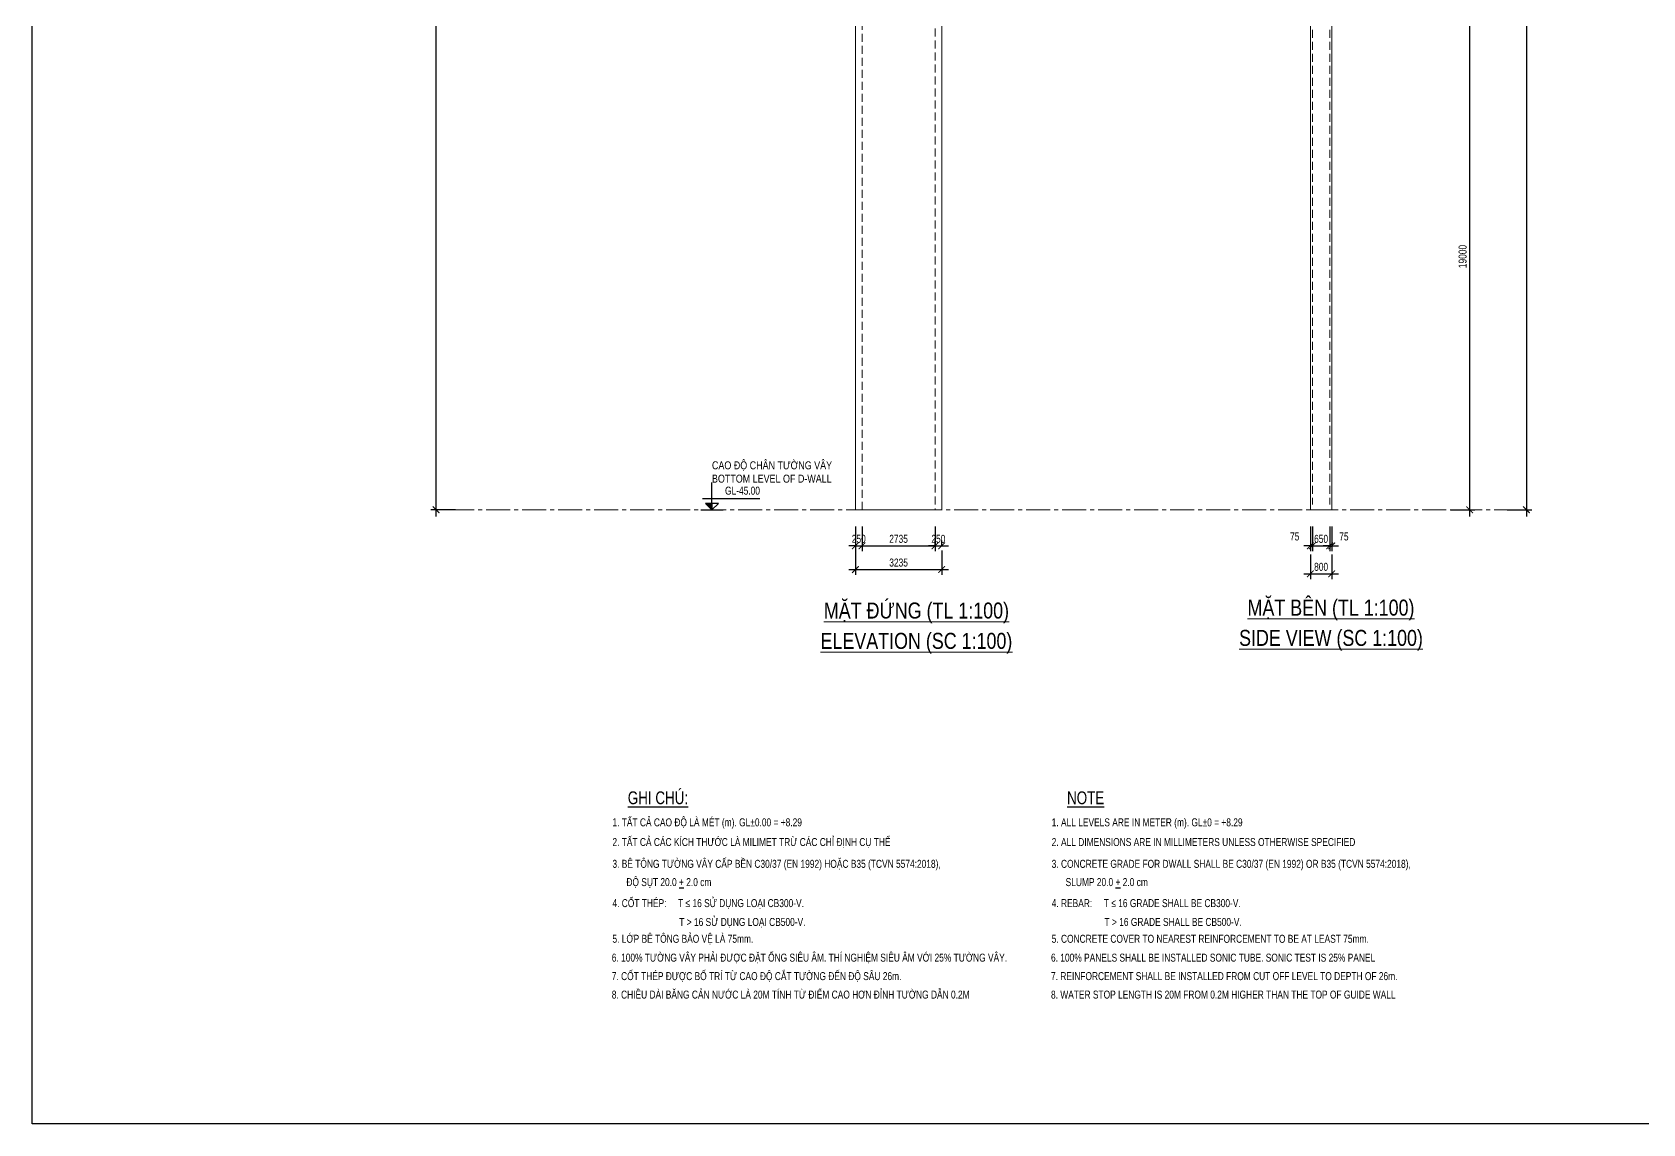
# Model space of a CAD drawing. Header units: millimetres. Extents: x 2746337 to 7547699, y -363432 to 15720.
# Drawn here: x 3053834 to 3114228, y -165266 to -124330 of the extents above; entities that cross this region are included whole.
import ezdxf
from ezdxf.enums import TextEntityAlignment as Align

# ---------------------------------------------------------------- set-up
doc = ezdxf.new("R2010")
doc.units = ezdxf.units.MM
doc.header["$LTSCALE"] = 1200
doc.header["$PDMODE"] = 3
doc.linetypes.add('CENTER2', pattern=[1.125, 0.75, -0.125, 0.125, -0.125])
doc.linetypes.add('HIDDEN', pattern=[0.375, 0.25, -0.125])
for name, color, linetype, lineweight in [('BOUND', 3, 'Continuous', 20), ('ENOTE', 2, 'Continuous', 15), ('Grid line', 160, 'CENTER2', 5), ('HIDE', 8, 'HIDDEN', 13), ('K-THUOC', 1, 'Continuous', 18), ('TEXTVN', 2, 'Continuous', 20)]:
    doc.layers.add(name, color=color, linetype=linetype, lineweight=lineweight)
for name, color, linetype in [('CDC.02.DIM', 1, 'Continuous'), ('CDC.06.TEXT', 2, 'Continuous'), ('CDC.10.HATCH', 251, 'Continuous'), ('CDC.11.NOTE', 8, 'Continuous')]:
    doc.layers.add(name, color=color, linetype=linetype)
doc.styles.add('DB_Arial', font='arial.ttf', dxfattribs={"width": 0.8})
doc.styles.add('SMTEXT', font='arial.ttf', dxfattribs={"width": 0.75})
doc.dimstyles.new('BSV1-100', dxfattribs={"dimtxt": 300, "dimasz": 250, "dimexe": 200, "dimexo": 0, "dimgap": 108, "dimtad": 1, "dimdec": 0, "dimdsep": 46, "dimtxsty": 'SMTEXT', "dimblk": 'ARCHTICK', "dimcen": 100, "dimdle": 250, "dimclrd": 256, "dimclre": 256, "dimclrt": 1, "dimadec": 0, "dimazin": 0, "dimtfac": 1, "dimtdec": 0, "dimtix": 1, "dimtmove": 2, "dimatfit": 3, "dimfxl": 720, "dimfxlon": 1, "dimtolj": 1, "dimtzin": 0, "dimarcsym": 0})

# ---------------------------------------------------------------- blocks, each defined once
blk = doc.blocks.new('_ArchTick')
at = {"color": 0, "linetype": 'ByBlock', "const_width": 0.15}
blk.add_lwpolyline([(-0.5, -0.5), (0.5, 0.5)], dxfattribs=at)
blk = doc.blocks.new('*D1674')
at = {"layer": 'Defpoints', "color": 0, "transparency": 16777216}
for p in [(3101766, -143142), (3102566, -143142), (3102566, -144642)]:
    blk.add_point(p, dxfattribs=at)
at = {"layer": 'K-THUOC', "lineweight": -2, "transparency": 16777216}
for p, q in [((3101766, -143922), (3101766, -144842)), ((3102566, -143922), (3102566, -144842)), ((3101516, -144642), (3102816, -144642))]:
    blk.add_line(p, q, dxfattribs=at)
at = {"layer": 'K-THUOC', "lineweight": -2, "transparency": 16777216, "xscale": 250, "yscale": 250, "zscale": 250, "rotation": 180}
blk.add_blockref('_ArchTick', (3101766, -144642), dxfattribs=at)
at = {"layer": 'K-THUOC', "lineweight": -2, "transparency": 16777216, "xscale": 250, "yscale": 250, "zscale": 250}
blk.add_blockref('_ArchTick', (3102566, -144642), dxfattribs=at)
at = {"layer": 'K-THUOC', "color": 1, "transparency": 16777216, "insert": (3102166, -144381), "char_height": 300, "attachment_point": 5, "style": 'SMTEXT'}
blk.add_mtext('\\A1;800', dxfattribs=at)
blk = doc.blocks.new('*D1675')
at = {"layer": 'Defpoints', "color": 0, "transparency": 16777216}
for p in [(3101766, -142842), (3101841, -142842), (3101841, -143592)]:
    blk.add_point(p, dxfattribs=at)
at = {"layer": 'K-THUOC', "lineweight": -2, "transparency": 16777216}
for p, q in [((3101766, -142872), (3101766, -143792)), ((3101841, -142872), (3101841, -143792)), ((3101766, -143592), (3101516, -143592)), ((3101766, -143592), (3101841, -143592)), ((3101841, -143592), (3102091, -143592))]:
    blk.add_line(p, q, dxfattribs=at)
at = {"layer": 'K-THUOC', "lineweight": -2, "transparency": 16777216, "xscale": 250, "yscale": 250, "zscale": 250}
blk.add_blockref('_ArchTick', (3101766, -143592), dxfattribs=at)
at = {"layer": 'K-THUOC', "lineweight": -2, "transparency": 16777216, "xscale": 250, "yscale": 250, "zscale": 250, "rotation": 180}
blk.add_blockref('_ArchTick', (3101841, -143592), dxfattribs=at)
at = {"layer": 'K-THUOC', "color": 1, "transparency": 16777216, "insert": (3101175, -143242), "char_height": 300, "attachment_point": 5, "style": 'SMTEXT'}
blk.add_mtext('\\A1;75', dxfattribs=at)
blk = doc.blocks.new('*D1676')
at = {"layer": 'Defpoints', "color": 0, "transparency": 16777216}
for p in [(3101841, -142842), (3102491, -142842), (3102491, -143592)]:
    blk.add_point(p, dxfattribs=at)
at = {"layer": 'K-THUOC', "lineweight": -2, "transparency": 16777216}
for p, q in [((3101841, -142872), (3101841, -143792)), ((3102491, -142872), (3102491, -143792)), ((3101841, -143592), (3101591, -143592)), ((3101841, -143592), (3102491, -143592)), ((3102491, -143592), (3102741, -143592))]:
    blk.add_line(p, q, dxfattribs=at)
at = {"layer": 'K-THUOC', "lineweight": -2, "transparency": 16777216, "xscale": 250, "yscale": 250, "zscale": 250}
blk.add_blockref('_ArchTick', (3101841, -143592), dxfattribs=at)
at = {"layer": 'K-THUOC', "lineweight": -2, "transparency": 16777216, "xscale": 250, "yscale": 250, "zscale": 250, "rotation": 180}
blk.add_blockref('_ArchTick', (3102491, -143592), dxfattribs=at)
at = {"layer": 'K-THUOC', "color": 1, "transparency": 16777216, "insert": (3102166, -143331), "char_height": 300, "attachment_point": 5, "style": 'SMTEXT'}
blk.add_mtext('\\A1;650', dxfattribs=at)
blk = doc.blocks.new('*D1677')
at = {"layer": 'Defpoints', "color": 0, "transparency": 16777216}
for p in [(3102491, -142842), (3102566, -142842), (3102566, -143592)]:
    blk.add_point(p, dxfattribs=at)
at = {"layer": 'K-THUOC', "lineweight": -2, "transparency": 16777216}
for p, q in [((3102491, -142872), (3102491, -143792)), ((3102566, -142872), (3102566, -143792)), ((3102491, -143592), (3102241, -143592)), ((3102491, -143592), (3102566, -143592)), ((3102566, -143592), (3102816, -143592))]:
    blk.add_line(p, q, dxfattribs=at)
at = {"layer": 'K-THUOC', "lineweight": -2, "transparency": 16777216, "xscale": 250, "yscale": 250, "zscale": 250}
blk.add_blockref('_ArchTick', (3102491, -143592), dxfattribs=at)
at = {"layer": 'K-THUOC', "lineweight": -2, "transparency": 16777216, "xscale": 250, "yscale": 250, "zscale": 250, "rotation": 180}
blk.add_blockref('_ArchTick', (3102566, -143592), dxfattribs=at)
at = {"layer": 'K-THUOC', "color": 1, "transparency": 16777216, "insert": (3103021, -143242), "char_height": 300, "attachment_point": 5, "style": 'SMTEXT'}
blk.add_mtext('\\A1;75', dxfattribs=at)
blk = doc.blocks.new('*D1678')
at = {"layer": 'Defpoints', "color": 0, "transparency": 16777216}
for p in [(3068981, -97242), (3070503, -97242), (3073623, -142242)]:
    blk.add_point(p, dxfattribs=at)
at = {"layer": 'K-THUOC', "lineweight": -2, "transparency": 16777216}
for p, q in [((3068981, -142492), (3068981, -96992)), ((3069701, -97242), (3068781, -97242)), ((3069701, -142242), (3068781, -142242))]:
    blk.add_line(p, q, dxfattribs=at)
at = {"layer": 'K-THUOC', "lineweight": -2, "transparency": 16777216, "xscale": 250, "yscale": 250, "zscale": 250}
for p, rotation in [((3068981, -97242), 90), ((3068981, -142242), 270)]:
    blk.add_blockref('_ArchTick', p, dxfattribs=dict(at, rotation=rotation))
at = {"layer": 'K-THUOC', "color": 1, "transparency": 16777216, "insert": (3068720, -119742), "char_height": 300, "attachment_point": 5, "rotation": 90, "style": 'SMTEXT'}
blk.add_mtext('\\A1;45000', dxfattribs=at)
blk = doc.blocks.new('tag_cd')
at = {"layer": 'CDC.10.HATCH'}
blk.add_hatch(color=256, dxfattribs=at).paths.add_polyline_path([(180, 240), (420, 0), (420, 240)])
at = {"layer": 'CDC.02.DIM'}
for points in [[(420, 240), (420, 0), (660, 240), (180, 240), (420, 0), (420, 1020)], [(0, 0), (840, 0)], [(60, 420), (2220, 420)]]:
    blk.add_lwpolyline(points, dxfattribs=at)
at = {"layer": 'CDC.06.TEXT', "ltscale": 0.5, "style": 'SMTEXT', "width": 0.75}
blk.add_attdef('CD', text='', height=300, dxfattribs=at).set_placement((2220, 570), align=Align.RIGHT)
blk = doc.blocks.new('*D1713')
at = {"layer": 'Defpoints', "color": 0, "transparency": 16777216}
for p in [(3097019, -123242), (3098591, -142242), (3107734, -142242)]:
    blk.add_point(p, dxfattribs=at)
at = {"layer": 'K-THUOC', "lineweight": -2, "transparency": 16777216}
for p, q in [((3107734, -122992), (3107734, -142492)), ((3107014, -123242), (3107934, -123242)), ((3107014, -142242), (3107934, -142242))]:
    blk.add_line(p, q, dxfattribs=at)
at = {"layer": 'K-THUOC', "lineweight": -2, "transparency": 16777216, "xscale": 250, "yscale": 250, "zscale": 250}
for p, rotation in [((3107734, -123242), 90), ((3107734, -142242), 270)]:
    blk.add_blockref('_ArchTick', p, dxfattribs=dict(at, rotation=rotation))
at = {"layer": 'K-THUOC', "color": 1, "transparency": 16777216, "insert": (3107473, -132742), "char_height": 300, "attachment_point": 5, "rotation": 90, "style": 'SMTEXT'}
blk.add_mtext('\\A1;19000', dxfattribs=at)
blk = doc.blocks.new('*D1715')
at = {"layer": 'Defpoints', "color": 0, "transparency": 16777216}
for p in [(3101766, -97242), (3101766, -142242), (3109867, -142242)]:
    blk.add_point(p, dxfattribs=at)
at = {"layer": 'K-THUOC', "lineweight": -2, "transparency": 16777216}
for p, q in [((3109867, -96992), (3109867, -142492)), ((3109147, -97242), (3110067, -97242)), ((3109147, -142242), (3110067, -142242))]:
    blk.add_line(p, q, dxfattribs=at)
at = {"layer": 'K-THUOC', "lineweight": -2, "transparency": 16777216, "xscale": 250, "yscale": 250, "zscale": 250}
for p, rotation in [((3109867, -97242), 90), ((3109867, -142242), 270)]:
    blk.add_blockref('_ArchTick', p, dxfattribs=dict(at, rotation=rotation))
at = {"layer": 'K-THUOC', "color": 1, "transparency": 16777216, "insert": (3109605, -119742), "char_height": 300, "attachment_point": 5, "rotation": 90, "style": 'SMTEXT'}
blk.add_mtext('\\A1;45000', dxfattribs=at)
blk = doc.blocks.new('*D1726')
at = {"layer": 'Defpoints', "color": 0, "transparency": 16777216}
for p in [(3084704, -142842), (3084954, -142842), (3084954, -143592)]:
    blk.add_point(p, dxfattribs=at)
at = {"layer": 'K-THUOC', "lineweight": -2, "transparency": 16777216}
for p, q in [((3084704, -142872), (3084704, -143792)), ((3084954, -142872), (3084954, -143792)), ((3084704, -143592), (3084454, -143592)), ((3084704, -143592), (3084954, -143592)), ((3084954, -143592), (3085204, -143592))]:
    blk.add_line(p, q, dxfattribs=at)
at = {"layer": 'K-THUOC', "lineweight": -2, "transparency": 16777216, "xscale": 250, "yscale": 250, "zscale": 250}
blk.add_blockref('_ArchTick', (3084704, -143592), dxfattribs=at)
at = {"layer": 'K-THUOC', "lineweight": -2, "transparency": 16777216, "xscale": 250, "yscale": 250, "zscale": 250, "rotation": 180}
blk.add_blockref('_ArchTick', (3084954, -143592), dxfattribs=at)
at = {"layer": 'K-THUOC', "color": 1, "transparency": 16777216, "insert": (3084829, -143331), "char_height": 300, "attachment_point": 5, "style": 'SMTEXT'}
blk.add_mtext('\\A1;250', dxfattribs=at)
blk = doc.blocks.new('*D1727')
at = {"layer": 'Defpoints', "color": 0, "transparency": 16777216}
for p in [(3087688, -142242), (3084954, -142842), (3087688, -143592)]:
    blk.add_point(p, dxfattribs=at)
at = {"layer": 'K-THUOC', "lineweight": -2, "transparency": 16777216}
for p, q in [((3084954, -142872), (3084954, -143792)), ((3087688, -142872), (3087688, -143792)), ((3084704, -143592), (3087938, -143592))]:
    blk.add_line(p, q, dxfattribs=at)
at = {"layer": 'K-THUOC', "lineweight": -2, "transparency": 16777216, "xscale": 250, "yscale": 250, "zscale": 250, "rotation": 180}
blk.add_blockref('_ArchTick', (3084954, -143592), dxfattribs=at)
at = {"layer": 'K-THUOC', "lineweight": -2, "transparency": 16777216, "xscale": 250, "yscale": 250, "zscale": 250}
blk.add_blockref('_ArchTick', (3087688, -143592), dxfattribs=at)
at = {"layer": 'K-THUOC', "color": 1, "transparency": 16777216, "insert": (3086321, -143331), "char_height": 300, "attachment_point": 5, "style": 'SMTEXT'}
blk.add_mtext('\\A1;2735', dxfattribs=at)
blk = doc.blocks.new('*D1728')
at = {"layer": 'Defpoints', "color": 0, "transparency": 16777216}
for p in [(3087688, -143592), (3087938, -143592), (3087938, -143592)]:
    blk.add_point(p, dxfattribs=at)
at = {"layer": 'K-THUOC', "lineweight": -2, "transparency": 16777216}
for p, q in [((3087688, -143592), (3087438, -143592)), ((3087688, -143592), (3087688, -143392)), ((3087688, -143592), (3087938, -143592)), ((3087938, -143592), (3087938, -143392)), ((3087938, -143592), (3088188, -143592))]:
    blk.add_line(p, q, dxfattribs=at)
at = {"layer": 'K-THUOC', "lineweight": -2, "transparency": 16777216, "xscale": 250, "yscale": 250, "zscale": 250}
blk.add_blockref('_ArchTick', (3087688, -143592), dxfattribs=at)
at = {"layer": 'K-THUOC', "lineweight": -2, "transparency": 16777216, "xscale": 250, "yscale": 250, "zscale": 250, "rotation": 180}
blk.add_blockref('_ArchTick', (3087938, -143592), dxfattribs=at)
at = {"layer": 'K-THUOC', "color": 1, "transparency": 16777216, "insert": (3087813, -143331), "char_height": 300, "attachment_point": 5, "style": 'SMTEXT'}
blk.add_mtext('\\A1;250', dxfattribs=at)
blk = doc.blocks.new('*D1729')
at = {"layer": 'Defpoints', "color": 0, "transparency": 16777216}
for p in [(3084704, -142242), (3087939, -142242), (3087939, -144482)]:
    blk.add_point(p, dxfattribs=at)
at = {"layer": 'K-THUOC', "lineweight": -2, "transparency": 16777216}
for p, q in [((3084704, -143762), (3084704, -144682)), ((3087939, -143762), (3087939, -144682)), ((3084454, -144482), (3088189, -144482))]:
    blk.add_line(p, q, dxfattribs=at)
at = {"layer": 'K-THUOC', "lineweight": -2, "transparency": 16777216, "xscale": 250, "yscale": 250, "zscale": 250, "rotation": 180}
blk.add_blockref('_ArchTick', (3084704, -144482), dxfattribs=at)
at = {"layer": 'K-THUOC', "lineweight": -2, "transparency": 16777216, "xscale": 250, "yscale": 250, "zscale": 250}
blk.add_blockref('_ArchTick', (3087939, -144482), dxfattribs=at)
at = {"layer": 'K-THUOC', "color": 1, "transparency": 16777216, "insert": (3086322, -144221), "char_height": 300, "attachment_point": 5, "style": 'SMTEXT'}
blk.add_mtext('\\A1;3235', dxfattribs=at)
blk = doc.blocks.new('A$C7e6bd379')
at = {"layer": 'CDC.06.TEXT', "linetype": 'Continuous', "style": 'SMTEXT', "width": 0.75}
for s, p in [('%%UGHI CHÚ:', (0, 480)), ('%%UNOTE', (16471, 480))]:
    blk.add_text(s, height=480, dxfattribs=at).set_placement(p, align=Align.TOP_LEFT)
at = {"layer": 'CDC.06.TEXT', "style": 'SMTEXT', "width": 0.75}
for s, p in [('1. TẤT CẢ CAO ĐỘ LÀ MÉT (m). GL%%P0.00 = +8.29 ', (-576, -831)), ('1. ALL LEVELS ARE IN METER (m). GL%%P0 = +8.29 ', (15895, -831)), ('2. TẤT CẢ CÁC KÍCH THƯỚC LÀ MILIMET TRỪ CÁC CHỈ ĐỊNH CỤ THỂ', (-576, -1570)), ('2. ALL DIMENSIONS ARE IN MILLIMETERS UNLESS OTHERWISE SPECIFIED', (15895, -1570)), ('3. BÊ TÔNG TƯỜNG VÂY CẤP BỀN C30/37 (EN 1992) HOẶC B35 (TCVN 5574:2018),', (-576, -2387)), ('3. CONCRETE GRADE FOR DWALL SHALL BE C30/37 (EN 1992) OR B35 (TCVN 5574:2018),', (15895, -2387)), ('ĐỘ SỤT 20.0 %%U+%%U 2.0 cm', (-53, -3072)), ('SLUMP 20.0 %%U+%%U 2.0 cm', (16418, -3072)), ('4. CỐT THÉP:     T ≤ 16 SỬ DỤNG LOẠI CB300-V.', (-576, -3860)), ('4. REBAR:     T ≤ 16 GRADE SHALL BE CB300-V.', (15895, -3860)), ('                             T > 16 SỬ DỤNG LOẠI CB500-V.', (-601, -4567)), ('5. LỚP BÊ TÔNG BẢO VỆ LÀ 75mm.', (-576, -5198)), ('                       T > 16 GRADE SHALL BE CB500-V.', (15869, -4567)), ('5. CONCRETE COVER TO NEAREST REINFORCEMENT TO BE AT LEAST 75mm.', (15895, -5198)), ('6. 100%%% TƯỜNG VÂY PHẢI ĐƯỢC ĐẶT ỐNG SIÊU ÂM. THÍ NGHIỆM SIÊU ÂM VỚI 25%%% TƯỜNG VÂY.', (-601, -5905)), ('6. 100%%% PANELS SHALL BE INSTALLED SONIC TUBE. SONIC TEST IS 25%%% PANEL ', (15869, -5905)), ('7. CỐT THÉP ĐƯỢC BỐ TRÍ TỪ CAO ĐỘ CẮT TƯỜNG ĐẾN ĐỘ SÂU 26m. ', (-601, -6598)), ('7. REINFORCEMENT SHALL BE INSTALLED FROM CUT OFF LEVEL TO DEPTH OF 26m. ', (15869, -6598)), ('8. CHIỀU DÀI BĂNG CẢN NƯỚC LÀ 20M TÍNH TỪ ĐIỂM CAO HƠN ĐỈNH TƯỜNG DẪN 0.2M', (-601, -7291)), ('8. WATER STOP LENGTH IS 20M FROM 0.2M HIGHER THAN THE TOP OF GUIDE WALL', (15869, -7291))]:
    blk.add_text(s, height=300, dxfattribs=at).set_placement(p)

msp = doc.modelspace()

# ---------------------------------------------------------------- linework, layer by layer
msp.add_lwpolyline([(3053834.1, -88114), (3147351.4, -88114), (3147351.4, -165266.4), (3053834.1, -165266.4)], close=True)
at = {"layer": 'BOUND'}
msp.add_line((3084704.2, -96832.4), (3084704.2, -142242.4), dxfattribs=at)
for points in [[(3084704.2, -142242.4), (3087938.2, -142242.4), (3087938.2, -97742.4), (3084704.2, -97742.4)], [(3101765.9, -142242.4), (3102565.9, -142242.4), (3102565.9, -97742.4), (3101765.9, -97742.4)]]:
    msp.add_lwpolyline(points, close=True, dxfattribs=at)
at = {"layer": 'BOUND', "lineweight": 20}
msp.add_lwpolyline([(3102565.9, -101592.4), (3102565.9, -97742.4), (3101765.9, -97742.4), (3101765.9, -142242.4), (3102565.9, -142242.4), (3102565.9, -116792.4)], dxfattribs=at)
at = {"layer": 'Grid line'}
msp.add_line((3069505.1, -142242.4), (3109461.6, -142242.4), dxfattribs=at)
at = {"layer": 'HIDE'}
for p, q in [((3084954.2, -142242.4), (3084954.2, -96742.4)), ((3087688.2, -96742.4), (3087688.2, -142242.4)), ((3101840.9, -97692.4), (3101840.9, -142042.4)), ((3102490.9, -97692.4), (3102490.9, -142042.4))]:
    msp.add_line(p, q, dxfattribs=at)

# ---------------------------------------------------------------- block references
at = {"layer": 'CDC.11.NOTE'}
msp.add_blockref('A$C7e6bd379', (3076167.6, -153280.3), dxfattribs=at)
at = {"layer": 'ENOTE'}
msp.add_blockref('tag_cd', (3078903.5, -142242.4), dxfattribs=at).add_auto_attribs({'CD': 'GL-45.00'})

# ---------------------------------------------------------------- texts
at = {"layer": 'TEXTVN', "style": 'DB_Arial', "width": 0.8}
for s, p in [('CAO ĐỘ CHÂN TƯỜNG VÂY', (3079323.5, -140722.4)), ('BOTTOM LEVEL OF D-WALL', (3079323.5, -141222.4))]:
    msp.add_text(s, height=300, dxfattribs=at).set_placement(p)
for s, p in [('%%UMẶT BÊN (TL 1:100)', (3102536.7, -145918.2)), ('%%UMẶT ĐỨNG (TL 1:100)', (3086991.3, -146029.4)), ('%%USIDE VIEW (SC 1:100)', (3102536.7, -147118.2)), ('%%UELEVATION (SC 1:100)', (3086991.3, -147229.4))]:
    msp.add_text(s, height=600, dxfattribs=at).set_placement(p, align=Align.MIDDLE)

# ---------------------------------------------------------------- dimensions: what is measured, and where the dimension line sits
at = {"layer": 'K-THUOC'}
for base, p1, p2, picture, middle in [((3068980.8, -97242.4), (3073623.3, -142242.4), (3070503.2, -97242.4), '*D1678', (3068719.7, -119742.4)), ((3109866.5, -142242.4), (3101765.9, -97242.4), (3101765.9, -142242.4), '*D1715', (3109605.4, -119742.4)), ((3107733.8, -142242.4), (3097019.2, -123242.4), (3098590.9, -142242.4), '*D1713', (3107472.6, -132742.4))]:
    dim = msp.add_linear_dim(base=base, p1=p1, p2=p2, angle=90, dimstyle='BSV1-100', dxfattribs=at)
    dim.commit()
    dim.dimension.update_dxf_attribs({"geometry": picture, "text_midpoint": middle})
for base, p1, p2, picture, middle in [((3087939.2, -144482), (3084704.2, -142242.4), (3087939.2, -142242.4), '*D1729', (3086321.7, -144220.7)), ((3084954.2, -143592.4), (3084704.2, -142842.4), (3084954.2, -142842.4), '*D1726', (3084829.2, -143331.2)), ((3102490.9, -143592.4), (3101840.9, -142842.4), (3102490.9, -142842.4), '*D1676', (3102165.9, -143331.2)), ((3102565.9, -144642.4), (3101765.9, -143142.4), (3102565.9, -143142.4), '*D1674', (3102165.9, -144381.2))]:
    dim = msp.add_linear_dim(base=base, p1=p1, p2=p2, dimstyle='BSV1-100', dxfattribs=at)
    dim.commit()
    dim.dimension.update_dxf_attribs({"geometry": picture, "text_midpoint": middle})
dim = msp.add_linear_dim(base=(3087688.2, -143592.4), p1=(3084954.2, -142842.4), p2=(3087688.2, -142242.4), text='2735', dimstyle='BSV1-100', dxfattribs=at)
dim.commit()
dim.dimension.update_dxf_attribs({"geometry": '*D1727', "text_midpoint": (3086321.2, -143331.1)})
for base, p1, p2, picture, middle in [((3101840.9, -143592.4), (3101765.9, -142842.4), (3101840.9, -142842.4), '*D1675', (3101174.6, -143242.4)), ((3102565.9, -143592.4), (3102490.9, -142842.4), (3102565.9, -142842.4), '*D1677', (3103021.2, -143242.4))]:
    dim = msp.add_linear_dim(base=base, p1=p1, p2=p2, dimstyle='BSV1-100', dxfattribs=at)
    dim.commit()
    dim.dimension.update_dxf_attribs({"geometry": picture, "text_midpoint": middle, "dimtype": 160})
dim = msp.add_aligned_dim(p1=(3087688.2, -143592.4), p2=(3087938.2, -143592.4), distance=0, dimstyle='BSV1-100', dxfattribs=at)
dim.commit()
dim.dimension.update_dxf_attribs({"geometry": '*D1728', "text_midpoint": (3087813.2, -143331.2)})

doc.saveas('drawing.dxf')
